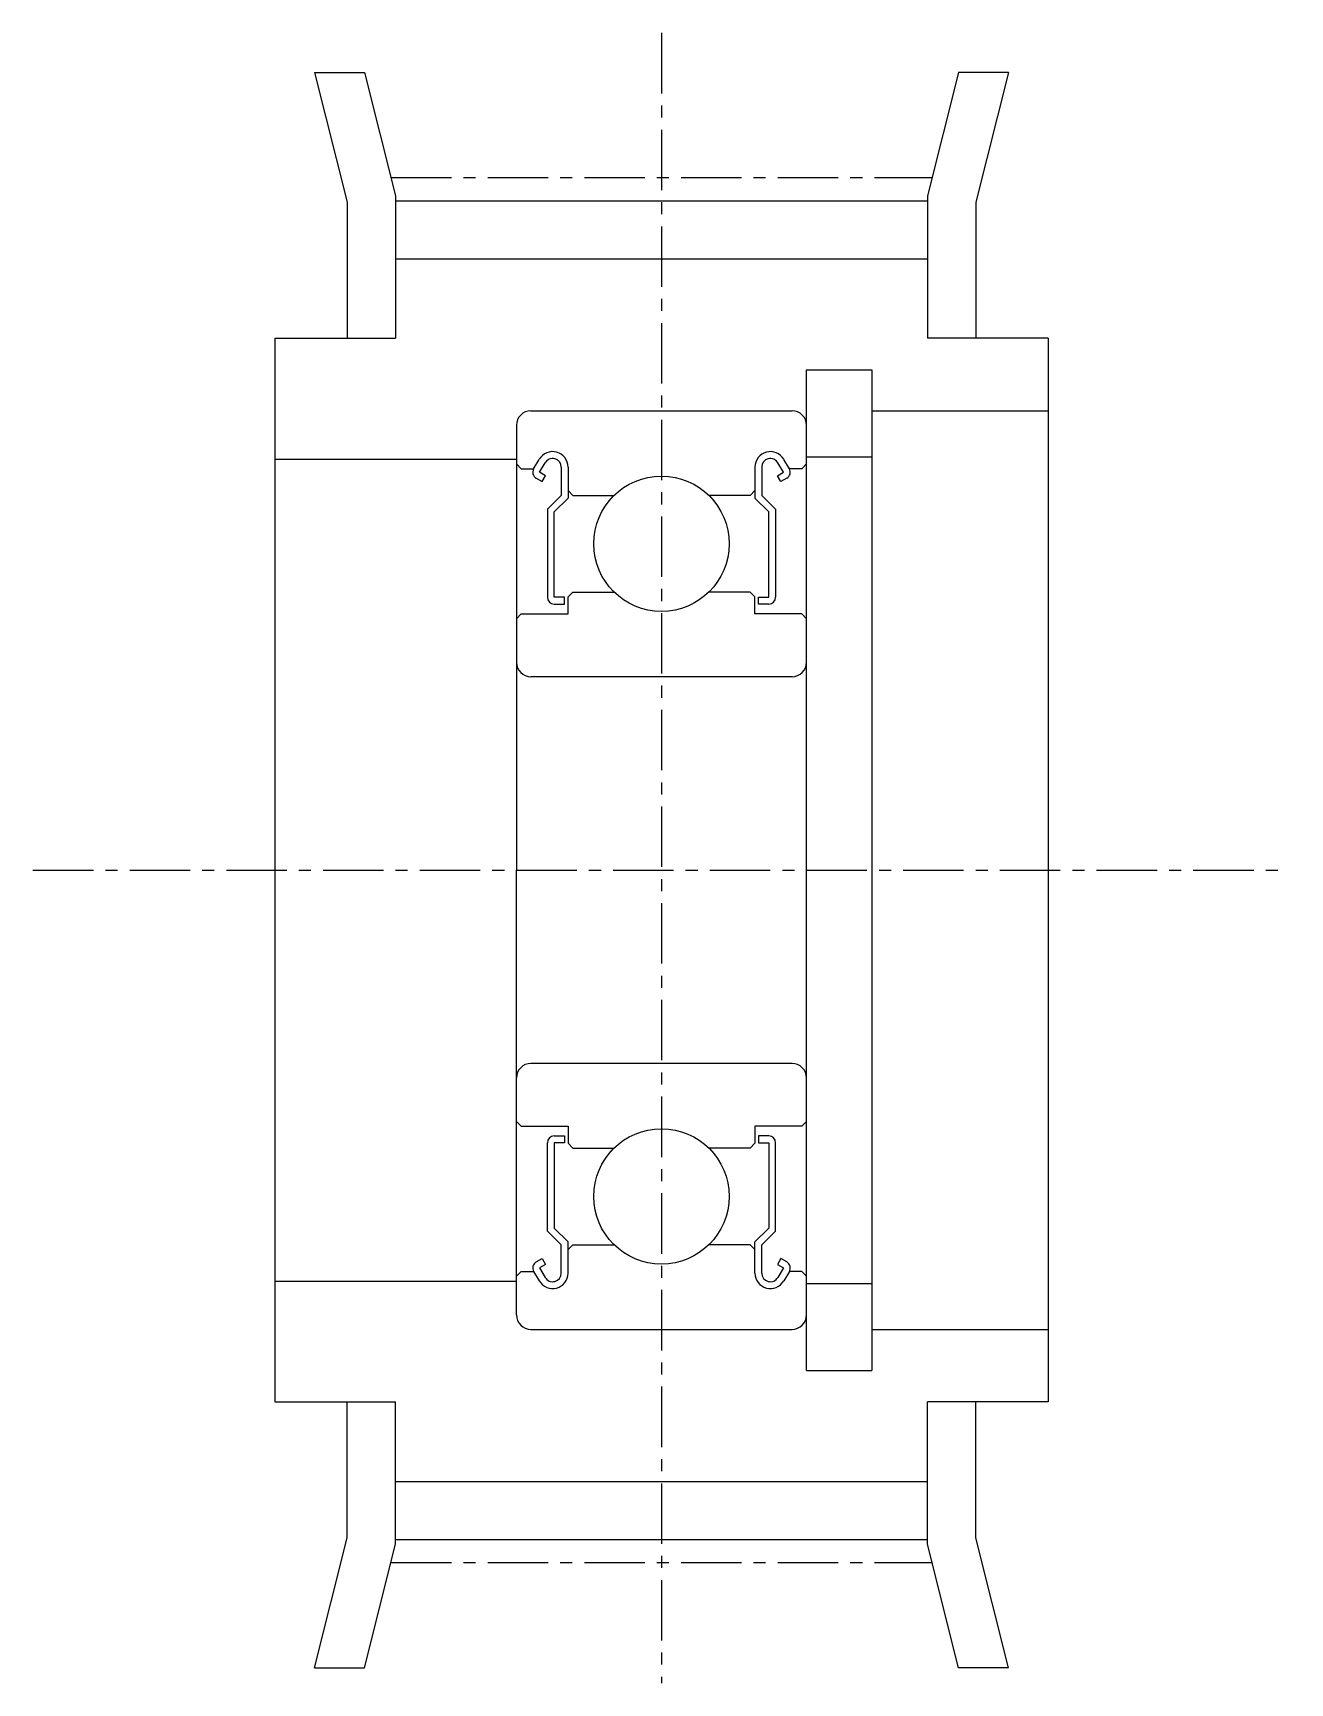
# Model space of a CAD drawing. Extents: x 68 to 212, y 69 to 173.
# Drawn here: x 186.18 to 212.18, y 138.37 to 172.5 of the extents above; entities outside this region: 2.
import ezdxf

# ---------------------------------------------------------------- set-up
doc = ezdxf.new("R2010")
doc.units = 0
doc.linetypes.add('CENTER', pattern=[2, 1.25, -0.25, 0.25, -0.25])
doc.layers.get('0').update_dxf_attribs({"linetype": 'CONTINUOUS'})
doc.layers.add('CENTER', color=1, linetype='CENTER')

msp = doc.modelspace()

# ---------------------------------------------------------------- linework, layer by layer
at = {"color": 7, "linetype": 'CONTINUOUS'}
for p, q in [((191.996, 171.686), (193.032, 171.686)), ((191.996, 171.686), (192.675, 168.999)), ((193.031, 171.686), (193.675, 169.131)), ((205.319, 171.686), (204.675, 169.131)), ((206.355, 171.686), (205.319, 171.686)), ((206.355, 171.686), (205.675, 168.999)), ((192.675, 168.999), (192.675, 166.186)), ((193.675, 169.131), (193.675, 166.186)), ((193.675, 169.031), (204.675, 169.031)), ((204.675, 169.131), (204.675, 166.186)), ((205.675, 168.999), (205.675, 166.186)), ((193.675, 167.831), (204.675, 167.831)), ((191.175, 166.186), (191.175, 144.186)), ((191.175, 166.186), (193.675, 166.186)), ((207.175, 166.186), (204.675, 166.186)), ((207.175, 166.186), (207.175, 144.186)), ((202.174, 165.536), (203.524, 165.536)), ((202.175, 144.836), (202.175, 165.536)), ((203.524, 165.536), (203.524, 144.836)), ((196.475, 164.686), (201.875, 164.686)), ((203.524, 164.686), (207.175, 164.686)), ((196.175, 164.386), (196.175, 155.186)), ((191.175, 163.686), (196.174, 163.686)), ((196.175, 163.586), (196.275, 163.486)), ((196.275, 163.486), (196.531, 163.486)), ((196.531, 163.486), (196.647, 163.682)), ((196.654, 163.415), (196.77, 163.611)), ((197.1, 163.523), (197.1, 162.936)), ((197.242, 163.523), (197.242, 162.877)), ((201.109, 163.523), (201.109, 162.877)), ((201.251, 163.523), (201.251, 162.936)), ((201.697, 163.415), (201.581, 163.611)), ((201.82, 163.486), (201.704, 163.682)), ((202.075, 163.486), (201.82, 163.486)), ((202.175, 163.586), (202.075, 163.486)), ((202.175, 163.736), (203.524, 163.736)), ((196.583, 163.292), (196.706, 163.221)), ((196.777, 163.344), (196.654, 163.415)), ((196.706, 163.221), (196.777, 163.344)), ((201.574, 163.344), (201.697, 163.415)), ((201.645, 163.221), (201.574, 163.344)), ((201.768, 163.292), (201.645, 163.221)), ((197.1, 162.936), (196.815, 162.652)), ((197.242, 162.877), (196.958, 162.593)), ((197.242, 163.036), (197.342, 162.936)), ((197.342, 162.936), (198.196, 162.936)), ((201.009, 162.936), (200.155, 162.936)), ((201.109, 163.036), (201.009, 162.936)), ((201.109, 162.877), (201.393, 162.593)), ((201.251, 162.936), (201.535, 162.652)), ((196.815, 162.652), (196.815, 160.828)), ((196.958, 160.828), (196.958, 162.593)), ((201.393, 160.828), (201.393, 162.593)), ((201.535, 162.652), (201.535, 160.828)), ((197.171, 160.828), (196.958, 160.828)), ((197.171, 160.686), (197.171, 160.828)), ((197.242, 160.836), (197.342, 160.936)), ((197.242, 160.486), (197.242, 160.836)), ((197.342, 160.936), (198.196, 160.936)), ((201.009, 160.936), (200.155, 160.936)), ((201.109, 160.836), (201.009, 160.936)), ((201.109, 160.486), (201.109, 160.836)), ((201.18, 160.686), (201.18, 160.828)), ((201.18, 160.828), (201.393, 160.828)), ((196.175, 160.386), (196.275, 160.486)), ((196.275, 160.486), (197.242, 160.486)), ((196.958, 160.686), (197.171, 160.686)), ((202.075, 160.486), (201.109, 160.486)), ((201.393, 160.686), (201.18, 160.686)), ((202.175, 160.386), (202.075, 160.486)), ((201.875, 159.186), (196.475, 159.186)), ((196.175, 145.986), (196.175, 155.186)), ((201.875, 151.186), (196.475, 151.186)), ((196.175, 149.986), (196.275, 149.886)), ((196.275, 149.886), (197.242, 149.886)), ((197.242, 149.886), (197.242, 149.536)), ((201.109, 149.886), (201.109, 149.536)), ((202.075, 149.886), (201.109, 149.886)), ((202.175, 149.986), (202.075, 149.886)), ((196.815, 147.72), (196.815, 149.544)), ((196.958, 149.686), (197.171, 149.686)), ((196.958, 149.544), (196.958, 147.779)), ((197.171, 149.544), (196.958, 149.544)), ((197.171, 149.686), (197.171, 149.544)), ((197.242, 149.536), (197.342, 149.436)), ((201.109, 149.536), (201.009, 149.436)), ((201.18, 149.686), (201.18, 149.544)), ((201.393, 149.686), (201.18, 149.686)), ((201.18, 149.544), (201.393, 149.544)), ((201.393, 149.544), (201.393, 147.779)), ((201.535, 147.72), (201.535, 149.544)), ((197.342, 149.436), (198.196, 149.436)), ((201.009, 149.436), (200.155, 149.436)), ((197.1, 147.436), (196.815, 147.72)), ((197.242, 147.495), (196.958, 147.779)), ((197.242, 146.849), (197.242, 147.495)), ((201.109, 147.495), (201.393, 147.779)), ((201.109, 146.849), (201.109, 147.495)), ((201.251, 147.436), (201.535, 147.72)), ((196.583, 147.08), (196.706, 147.151)), ((196.706, 147.151), (196.777, 147.028)), ((197.1, 146.849), (197.1, 147.436)), ((197.242, 147.336), (197.342, 147.436)), ((197.342, 147.436), (198.196, 147.436)), ((201.009, 147.436), (200.155, 147.436)), ((201.109, 147.336), (201.009, 147.436)), ((201.251, 146.849), (201.251, 147.436)), ((201.645, 147.151), (201.574, 147.028)), ((201.768, 147.08), (201.645, 147.151)), ((196.175, 146.786), (196.275, 146.886)), ((196.275, 146.886), (196.531, 146.886)), ((196.531, 146.886), (196.647, 146.69)), ((196.777, 147.028), (196.654, 146.957)), ((196.654, 146.957), (196.77, 146.761)), ((201.574, 147.028), (201.697, 146.957)), ((201.697, 146.957), (201.581, 146.761)), ((201.82, 146.886), (201.704, 146.69)), ((202.075, 146.886), (201.82, 146.886)), ((202.175, 146.786), (202.075, 146.886)), ((191.175, 146.686), (196.174, 146.686)), ((202.175, 146.636), (203.524, 146.636)), ((196.475, 145.686), (201.875, 145.686)), ((203.524, 145.686), (207.175, 145.686)), ((202.174, 144.836), (203.524, 144.836)), ((191.175, 144.186), (193.675, 144.186)), ((192.675, 141.373), (192.675, 144.186)), ((193.675, 141.241), (193.675, 144.186)), ((207.175, 144.186), (204.675, 144.186)), ((204.675, 141.241), (204.675, 144.186)), ((205.675, 141.373), (205.675, 144.186)), ((193.675, 142.541), (204.675, 142.541)), ((191.996, 138.686), (192.675, 141.373)), ((193.675, 141.341), (204.675, 141.341)), ((206.355, 138.686), (205.675, 141.373)), ((193.031, 138.686), (193.675, 141.241)), ((205.319, 138.686), (204.675, 141.241)), ((191.996, 138.686), (193.032, 138.686)), ((206.355, 138.686), (205.319, 138.686))]:
    msp.add_line(p, q, dxfattribs=at)
for centre in [(199.175, 161.936), (199.175, 148.436)]:
    msp.add_circle(centre, 1.4, dxfattribs=at)
for centre, radius, start, end in [((196.475, 164.386), 0.3, 90, 180), ((201.875, 164.386), 0.3, 0, 90), ((196.923, 163.523), 0.319, 0, 150.0003), ((201.428, 163.523), 0.319, 29.9997, 180), ((196.654, 163.415), 0.142, 149.9903, 240.0019), ((196.923, 163.523), 0.177, 0, 150.0032), ((201.428, 163.523), 0.177, 29.9968, 180), ((201.697, 163.415), 0.142, 299.9981, 30.0097), ((196.958, 160.828), 0.142, 180, 270), ((201.393, 160.828), 0.142, 270, 359.9999), ((196.475, 159.486), 0.3, 180, 270), ((201.875, 159.486), 0.3, 270, 0), ((196.475, 150.886), 0.3, 90, 180), ((201.875, 150.886), 0.3, 0, 90), ((196.958, 149.544), 0.142, 90, 179.9999), ((201.393, 149.544), 0.142, 0.0001, 90), ((196.654, 146.957), 0.142, 119.9981, 210.0097), ((196.923, 146.849), 0.319, 209.9997, 0), ((196.923, 146.849), 0.177, 209.9968, 0), ((201.428, 146.849), 0.319, 180, 330.0003), ((201.428, 146.849), 0.177, 180, 330.0032), ((201.697, 146.957), 0.142, 329.9903, 60.0019), ((196.475, 145.986), 0.3, 180, 270), ((201.875, 145.986), 0.3, 270, 0)]:
    msp.add_arc(centre, radius, start, end, dxfattribs=at)
at = {"layer": 'CENTER', "color": 1, "linetype": 'CENTER'}
for p, q in [((199.175, 172.501), (199.175, 138.371)), ((193.58, 169.511), (204.771, 169.511)), ((186.175, 155.186), (212.175, 155.186)), ((193.58, 140.861), (204.771, 140.861))]:
    msp.add_line(p, q, dxfattribs=at)

# ---------------------------------------------------------------- texts
at = {"color": 7, "linetype": 'CONTINUOUS'}
for p in [(67.776, 83.806), (67.776, 68.806)]:
    msp.add_text('AHTF18S5M100', height=4, dxfattribs=at).set_placement(p)

doc.saveas('drawing.dxf')
